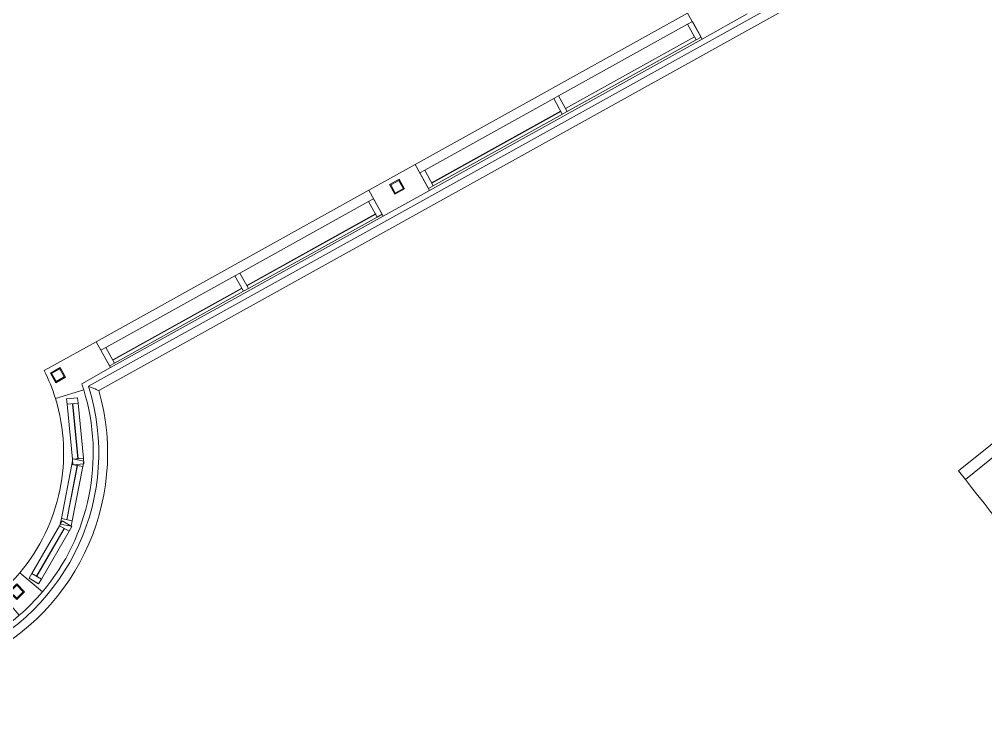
# Model space of a CAD drawing. Header units: millimetres. Extents: x -106764 to 80178, y -104573 to 57950.
# Drawn here: x -58314 to -49574, y -42374 to -35946 of the extents above; entities that cross this region are included whole.
import ezdxf

# ---------------------------------------------------------------- set-up
doc = ezdxf.new("R2010")
doc.units = ezdxf.units.MM
doc.header["$LTSCALE"] = 100
for name, color, linetype, lineweight in [('A-27C---E-N', 7, 'Continuous', 18), ('A-27C---EJN', 1, 'Continuous', 9), ('A-27D---E-N', 7, 'Continuous', 9), ('A-42D--FE-N', 1, 'Continuous', 9), ('A-42E---E-N', 7, 'Continuous', 9), ('A-43CB--EJN', 1, 'Continuous', 9), ('A-45CA--E-N', 1, 'Continuous', 9)]:
    doc.layers.add(name, color=color, linetype=linetype, lineweight=lineweight)

# ---------------------------------------------------------------- blocks, each defined once
blk = doc.blocks.new('Pelare - Stål - VKR - VKR 100x100x8_0-3446802-A-40_P0010')
at = {"layer": 'A-27D---E-N'}
for p, q in [((50, 50), (-50, 50)), ((-50, 50), (-50, -50)), ((-42, -42), (-42, 42)), ((-42, 42), (42, 42)), ((42, 42), (42, -42)), ((50, -50), (50, 50)), ((-50, -50), (50, -50)), ((42, -42), (-42, -42))]:
    blk.add_line(p, q, dxfattribs=at)
blk = doc.blocks.new('System Panel - 4150 GLAS - Säkerhetsglas _SG_-8048580-A-40_P0010')
at = {"layer": 'A-42D--FE-N'}
for p, q in [((-668, -49), (668, -49)), ((-668, -51), (-668, -49)), ((668, -51), (-668, -51)), ((668, -51), (668, -49))]:
    blk.add_line(p, q, dxfattribs=at)
blk = doc.blocks.new('Rectangular Mullion - 4150 STOMPROFIL-8048576-A-40_P0010')
at = {"layer": 'A-42D--FE-N'}
for p, q in [((-56364.7, -38266.6), (-57532.4, -38915.7)), ((-56286.4, -38407.3), (-57454.1, -39056.5))]:
    blk.add_line(p, q, dxfattribs=at)
blk = doc.blocks.new('Rectangular Mullion - 4150 STOMPROFIL-8048581-A-40_P0010')
at = {"layer": 'A-42D--FE-N'}
for p, q in [((0, 80.5), (-50, 80.5)), ((-50, 80.5), (-50, -80.5)), ((0, 80.5), (0, -80.5)), ((-50, -80.5), (0, -80.5))]:
    blk.add_line(p, q, dxfattribs=at)
blk = doc.blocks.new('Rectangular Mullion - 4150 STOMPROFIL-8048582-A-40_P0010')
at = {"layer": 'A-42D--FE-N'}
for p, q in [((0, 80.5), (-50, 80.5)), ((-50, 80.5), (-50, -80.5)), ((0, 80.5), (0, -80.5)), ((-50, -80.5), (0, -80.5))]:
    blk.add_line(p, q, dxfattribs=at)
blk = doc.blocks.new('System Panel - 4150 GLAS - Säkerhetsglas _SG_-8048583-A-40_P0010')
at = {"layer": 'A-42D--FE-N'}
for p, q in [((-667, -49), (667, -49)), ((-667, -51), (-667, -49)), ((667, -51), (-667, -51)), ((667, -51), (667, -49))]:
    blk.add_line(p, q, dxfattribs=at)
blk = doc.blocks.new('Rectangular Mullion - 4150 STOMPROFIL-8048578-A-40_P0010')
at = {"layer": 'A-42D--FE-N'}
for p, q in [((-55155, -37594.2), (-56321, -38242.3)), ((-55076.8, -37734.9), (-56242.7, -38383))]:
    blk.add_line(p, q, dxfattribs=at)
blk = doc.blocks.new('Rectangular Mullion - 4150 STOMPROFIL-8048579-A-40_P0010')
at = {"layer": 'A-42D--FE-N'}
for p, q in [((25, 80.5), (-25, 80.5)), ((-25, 80.5), (-25, -80.5)), ((25, 80.5), (25, -80.5)), ((-25, -80.5), (25, -80.5))]:
    blk.add_line(p, q, dxfattribs=at)
blk = doc.blocks.new('System Panel - 4150 GLAS - Säkerhetsglas _SG_-8048997-A-40_P0010')
at = {"layer": 'A-42D--FE-N'}
for p, q in [((-667.5, -49), (667.5, -49)), ((-667.5, -51), (-667.5, -49)), ((667.5, -51), (-667.5, -51)), ((667.5, -51), (667.5, -49))]:
    blk.add_line(p, q, dxfattribs=at)
blk = doc.blocks.new('Rectangular Mullion - 4150 STOMPROFIL-7971696-A-40_P0010')
at = {"layer": 'A-42D--FE-N'}
for p, q in [((-53481.2, -36663.7), (-54648.1, -37312.4)), ((-53403, -36804.4), (-54569.8, -37453.1))]:
    blk.add_line(p, q, dxfattribs=at)
blk = doc.blocks.new('Rectangular Mullion - 4150 STOMPROFIL-7971643-A-40_P0010')
at = {"layer": 'A-42D--FE-N'}
for p, q in [((-52270.7, -35990.8), (-53437.5, -36639.4)), ((-52192.5, -36131.5), (-53359.3, -36780.1))]:
    blk.add_line(p, q, dxfattribs=at)
blk = doc.blocks.new('System Panel - Partiglas_ tunnt - SG _SÄK_GLAS_-8047613-A-40_P0010')
at = {"layer": 'A-42D--FE-N'}
for p, q in [((-250, 1), (250, 1)), ((-250, -1), (-250, 1)), ((250, -1), (250, 1)), ((250, -1), (-250, -1))]:
    blk.add_line(p, q, dxfattribs=at)
blk = doc.blocks.new('Rectangular Mullion - 50x100_NY FASADPROFIL-4257243-A-40_P0010')
at = {"layer": 'A-42D--FE-N'}
for p, q in [((-57834.2, -39927.3), (-57881.6, -39429.6)), ((-57734.6, -39917.8), (-57782, -39420.1))]:
    blk.add_line(p, q, dxfattribs=at)
blk = doc.blocks.new('Rectangular Mullion - 50x100_NY FASADPROFIL-4257267-A-40_P0010')
at = {"layer": 'A-42D--FE-N'}
for p, q in [((0, 50), (-50, 50)), ((-50, 50), (-50, -50)), ((0, 50), (0, -50)), ((-50, -50), (0, -50))]:
    blk.add_line(p, q, dxfattribs=at)
blk = doc.blocks.new('Rectangular Mullion - 50x100_NY FASADPROFIL-4257268-A-40_P0010')
at = {"layer": 'A-42D--FE-N'}
for p, q in [((0, 50), (-50, 50)), ((-50, 50), (-50, -50)), ((0, 50), (0, -50)), ((-50, -50), (0, -50))]:
    blk.add_line(p, q, dxfattribs=at)
blk = doc.blocks.new('System Panel - Partiglas_ tunnt - SG _SÄK_GLAS_-8047608-A-40_P0010')
at = {"layer": 'A-42D--FE-N'}
for p, q in [((-250, 1), (250, 1)), ((-250, -1), (-250, 1)), ((250, -1), (250, 1)), ((250, -1), (-250, -1))]:
    blk.add_line(p, q, dxfattribs=at)
blk = doc.blocks.new('Rectangular Mullion - 50x100_NY FASADPROFIL-4257244-A-40_P0010')
at = {"layer": 'A-42D--FE-N'}
for p, q in [((-57951, -40528.3), (-58201.3, -40961.2)), ((-57864.5, -40578.4), (-58114.7, -41011.2))]:
    blk.add_line(p, q, dxfattribs=at)
blk = doc.blocks.new('Rectangular Mullion - 50x100_NY FASADPROFIL-4257270-A-40_P0010')
at = {"layer": 'A-42D--FE-N'}
for p, q in [((0, 50), (-50, 50)), ((-50, 50), (-50, -50)), ((0, 50), (0, -50)), ((-50, -50), (0, -50))]:
    blk.add_line(p, q, dxfattribs=at)
blk = doc.blocks.new('Rectangular Mullion - 50x100_NY FASADPROFIL-4257271-A-40_P0010')
at = {"layer": 'A-42D--FE-N'}
for p, q in [((0, 50), (-50, 50)), ((-50, 50), (-50, -50)), ((0, 50), (0, -50)), ((-50, -50), (0, -50))]:
    blk.add_line(p, q, dxfattribs=at)
blk = doc.blocks.new('Scand bef sockel - Scand bef sockel-4258824-A-40_P0010')
at = {"layer": 'A-42E---E-N'}
for p, q in [((-57689.4, -39266.8), (-50659.8, -35359)), ((-50620.9, -35428.9), (-57594.3, -39305.4)), ((-52139.3, -36124.2), (-54604.1, -37494.4)), ((-55023.6, -37727.6), (-57488.4, -39097.8))]:
    blk.add_line(p, q, dxfattribs=at)
at = {"layer": 'A-42E---E-N', "flags": 128}
blk.add_lwpolyline([(-57594.3, -39305.4), (-57606.1, -39300.6), (-57617.9, -39295.7), (-57629.8, -39290.8), (-57641.7, -39286), (-57653.6, -39281.2), (-57665.5, -39276.4), (-57677.5, -39271.6), (-57689.4, -39266.8)], dxfattribs=at)
at = {"layer": 'A-42E---E-N'}
for radius, start, end in [(2077, 209.06975, 15.7928), (1997, 209.06975, 17.60306), (1947, 319.84326, 17.07691), (1947, 317.53651, 319.4969), (1947, 312.98932, 315.00191), (1947, 286.96172, 311.04969)]:
    blk.add_arc((-59592.9, -39870.7), radius, start, end, dxfattribs=at)

msp = doc.modelspace()

# ---------------------------------------------------------------- linework, layer by layer
at = {"layer": 'A-27C---E-N'}
for p, q in [((-52269.5, -35890), (-52139.3, -36124.2)), ((-51730.7, -35897.1), (-52139.3, -36124.2)), ((-55153.8, -37493.4), (-54734.3, -37260.2)), ((-54734.3, -37260.2), (-54604.1, -37494.4)), ((-55153.8, -37493.4), (-55023.6, -37727.6)), ((-54604.1, -37494.4), (-55023.6, -37727.6)), ((-58088.7, -39124.9), (-57618.6, -38863.6)), ((-57618.6, -38863.6), (-57488.4, -39097.8)), ((-57488.4, -39097.8), (-57749.8, -39243.2)), ((-57731.8, -39299), (-57988, -39377.7)), ((-57988, -39377.7), (-57988.5, -39375.8)), ((-58104.9, -41126.3), (-58309.7, -40953.5)), ((-58314.3, -41339), (-58490.3, -41136.9))]:
    msp.add_line(p, q, dxfattribs=at)
for radius, start, end in [(1679, 17.14243, 26.37288), (1947, 17.07689, 18.80348), (1679, 311.04922, 319.84282), (1947, 311.04922, 319.84282)]:
    msp.add_arc((-59592.9, -39870.7), radius, start, end, dxfattribs=at)
at = {"layer": 'A-27C---EJN'}
for p, q in [((-54734.3, -37260.2), (-52269.5, -35890)), ((-52139.3, -36124.2), (-54604.1, -37494.4)), ((-57618.6, -38863.6), (-55153.8, -37493.4)), ((-55023.6, -37727.6), (-57488.4, -39097.8))]:
    msp.add_line(p, q, dxfattribs=at)
for radius in [1947, 1679]:
    msp.add_arc((-59592.9, -39870.7), radius, 319.84282, 17.07689, dxfattribs=at)
at = {"layer": 'A-43CB--EJN'}
for p, q in [((-49820, -40032.2), (-47085.2, -37827)), ((-47378.8, -38192.1), (-49757.2, -40110)), ((-49820, -40032.2), (-49757.2, -40110))]:
    msp.add_line(p, q, dxfattribs=at)
at = {"layer": 'A-45CA--E-N'}
msp.add_arc((1564.6, -160), 65038, 217.897925, 220.47168, dxfattribs=at)

# ---------------------------------------------------------------- block references
at = {"layer": 'A-27D---E-N'}
for p, rotation in [((-54897.4, -37460.7), 29.06974655944154), ((-57965.2, -39166.1), 29.06974655944154), ((-58337.8, -41125.8), 44.99999999999855)]:
    msp.add_blockref('Pelare - Stål - VKR - VKR 100x100x8_0-3446802-A-40_P0010', p, dxfattribs=dict(at, rotation=rotation))
at = {"layer": 'A-42D--FE-N'}
for name in ['Rectangular Mullion - 4150 STOMPROFIL-7971643-A-40_P0010', 'Rectangular Mullion - 4150 STOMPROFIL-7971696-A-40_P0010', 'Rectangular Mullion - 4150 STOMPROFIL-8048578-A-40_P0010', 'Rectangular Mullion - 4150 STOMPROFIL-8048576-A-40_P0010', 'Rectangular Mullion - 50x100_NY FASADPROFIL-4257243-A-40_P0010', 'Rectangular Mullion - 50x100_NY FASADPROFIL-4257244-A-40_P0010']:
    msp.add_blockref(name, (0, 0), dxfattribs=at)
at = {"layer": 'A-42D--FE-N', "extrusion": (0, 0, -1)}
for name, p, rotation in [('Rectangular Mullion - 4150 STOMPROFIL-8048581-A-40_P0010', (52187.9, -36036.8), 150.9302534405574), ('Rectangular Mullion - 4150 STOMPROFIL-8048579-A-40_P0010', (53420.3, -36721.9), 150.9302534405574), ('Rectangular Mullion - 4150 STOMPROFIL-8048581-A-40_P0010', (55072.2, -37640.2), 150.9302534405573), ('Rectangular Mullion - 4150 STOMPROFIL-8048579-A-40_P0010', (56303.7, -38324.8), 150.9302534405573), ('Rectangular Mullion - 50x100_NY FASADPROFIL-4257267-A-40_P0010', (57779.7, -39972.3), 264.5606740011083), ('Rectangular Mullion - 50x100_NY FASADPROFIL-4257267-A-40_P0010', (57894.5, -40523.2), 281.0156883803332), ('Rectangular Mullion - 50x100_NY FASADPROFIL-4257270-A-40_P0010', (57882.7, -40510.1), 120.0323063262396)]:
    msp.add_blockref(name, p, dxfattribs=dict(at, rotation=rotation))
at = {"layer": 'A-42D--FE-N'}
for name, p, rotation in [('System Panel - 4150 GLAS - Säkerhetsglas _SG_-8048997-A-40_P0010', (-52815, -36385.5), 29.06974655944266), ('System Panel - 4150 GLAS - Säkerhetsglas _SG_-8048997-A-40_P0010', (-54025.5, -37058.4), 29.06974655944266), ('Rectangular Mullion - 4150 STOMPROFIL-8048582-A-40_P0010', (-54652.7, -37407), 209.0697465594426), ('System Panel - 4150 GLAS - Säkerhetsglas _SG_-8048583-A-40_P0010', (-55698.9, -37988.6), 29.06974655944271), ('System Panel - 4150 GLAS - Säkerhetsglas _SG_-8048580-A-40_P0010', (-56909.4, -38661.5), 29.06974655944271), ('Rectangular Mullion - 4150 STOMPROFIL-8048582-A-40_P0010', (-57537, -39010.4), 209.0697465594427), ('Rectangular Mullion - 50x100_NY FASADPROFIL-4257268-A-40_P0010', (-57836.5, -39375), 95.4393259988917), ('System Panel - Partiglas_ tunnt - SG _SÄK_GLAS_-8047613-A-40_P0010', (-57808.1, -39673.7), 275.4393259988917), ('Rectangular Mullion - 50x100_NY FASADPROFIL-4257268-A-40_P0010', (-57779.8, -39934.3), 78.98431161966677), ('Rectangular Mullion - 50x100_NY FASADPROFIL-4257243-A-40_P0010', (8841.3, -18554.9), 343.544985620775), ('System Panel - Partiglas_ tunnt - SG _SÄK_GLAS_-8047613-A-40_P0010', (-57837.2, -40228.7), 258.9843116196668), ('System Panel - Partiglas_ tunnt - SG _SÄK_GLAS_-8047608-A-40_P0010', (-58032.9, -40769.8), 59.96769367376039), ('Rectangular Mullion - 50x100_NY FASADPROFIL-4257271-A-40_P0010', (-58183, -41029.5), 239.9676936737604)]:
    msp.add_blockref(name, p, dxfattribs=dict(at, rotation=rotation))
at = {"layer": 'A-42E---E-N'}
msp.add_blockref('Scand bef sockel - Scand bef sockel-4258824-A-40_P0010', (0, 0), dxfattribs=at)

doc.saveas('drawing.dxf')
